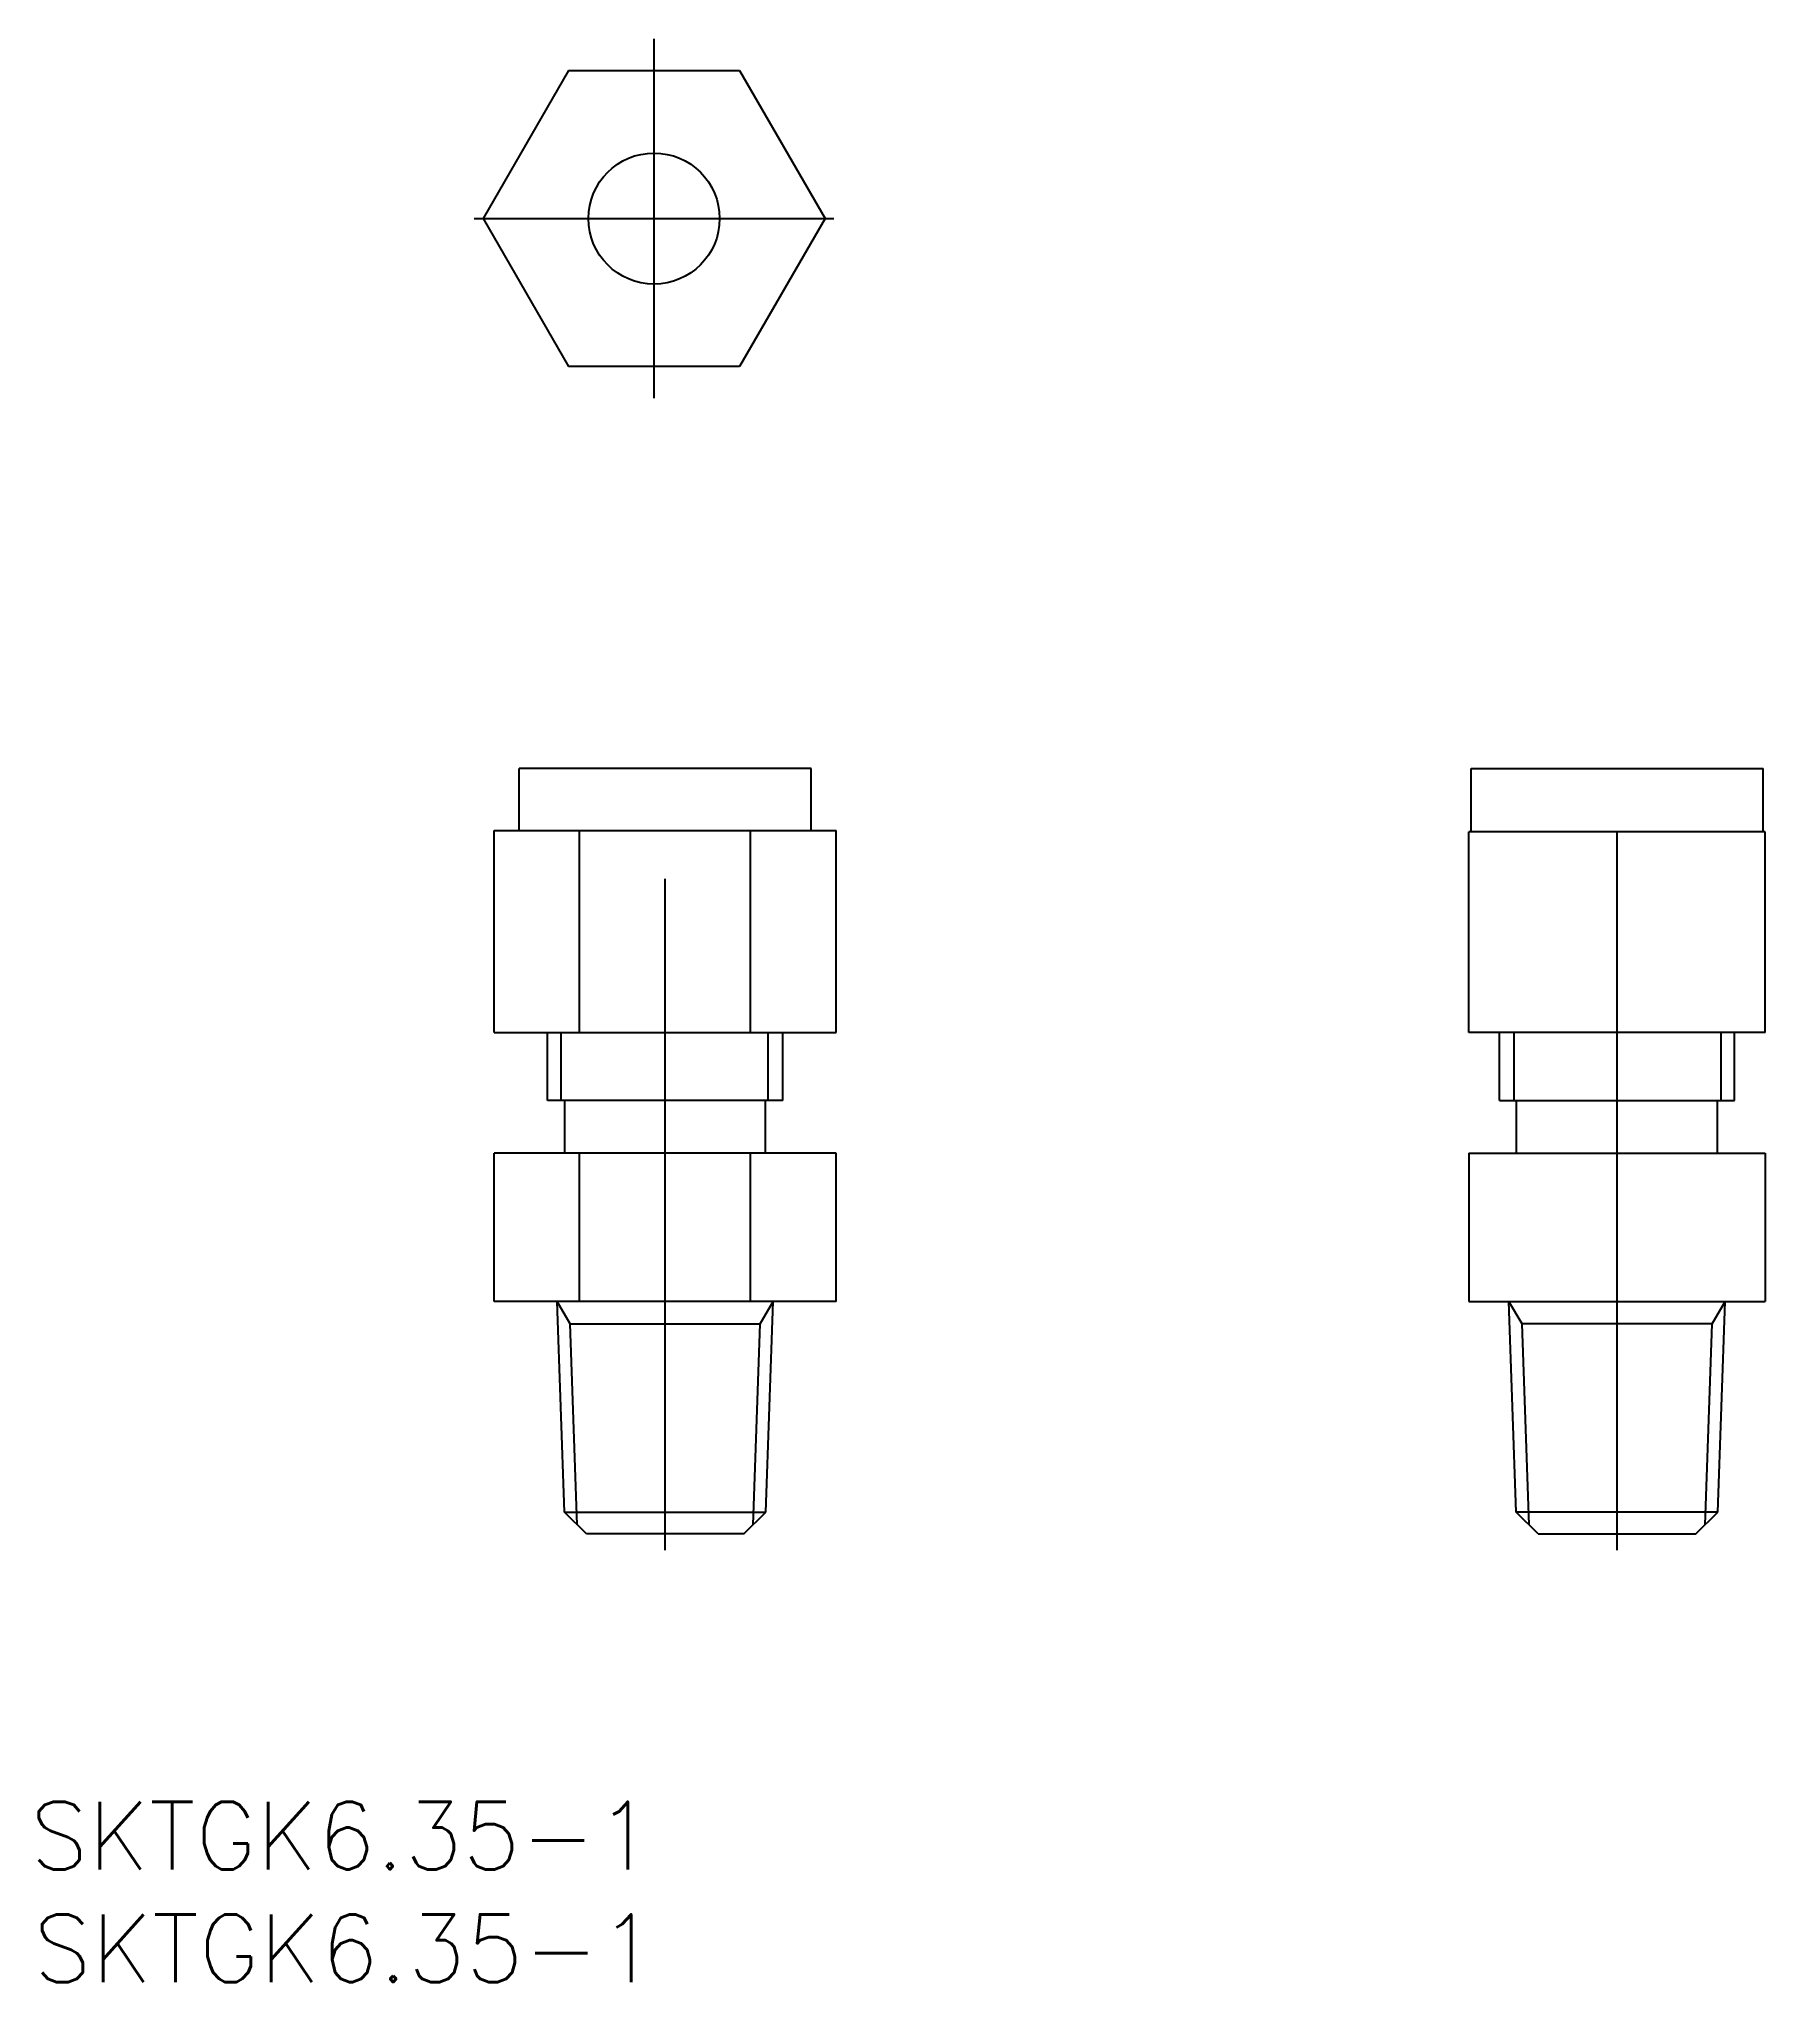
# Model space of a CAD drawing. Extents: x -29.6 to 52, y -25.2 to 66.7.
import ezdxf

# ---------------------------------------------------------------- set-up
doc = ezdxf.new("R2010")
doc.units = 0
doc.linetypes.add('CENTER', pattern=[50.8, 31.75, -6.35, 6.35, -6.35])
doc.layers.get('0').update_dxf_attribs({"linetype": 'CONTINUOUS'})
doc.layers.add('CENTER', color=1, linetype='CENTER')
doc.styles.get("Standard").update_dxf_attribs({"font": 'txt.shx', "bigfont": '@extfont2.shx'})

msp = doc.modelspace()

# ---------------------------------------------------------------- linework, layer by layer
at = {"color": 7, "linetype": 'CONTINUOUS'}
for p, q in [((-4.566452, 65.236486), (-8.607904, 58.236486)), ((-4.566452, 65.236486), (3.516452, 65.236486)), ((3.516452, 65.236486), (7.557904, 58.236486)), ((-8.607904, 58.236486), (-4.566452, 51.236486)), ((7.557904, 58.236486), (3.516452, 51.236486)), ((3.516452, 51.236486), (-4.566452, 51.236486)), ((6.9, 32.236486), (-6.9, 32.236486)), ((-6.9, 29.294222), (-6.9, 32.236486)), ((6.9, 29.294222), (6.9, 32.236486)), ((38.099999, 32.236486), (51.900001, 32.236486)), ((38.099999, 29.236487), (38.099999, 32.236486)), ((51.900001, 29.236487), (51.900001, 32.236486)), ((-8.082903, 19.736485), (-8.082903, 29.294222)), ((-8.082903, 29.294222), (8.082904, 29.294222)), ((-4.041451, 19.736485), (-4.041451, 29.294222)), ((4.041451, 19.736485), (4.041451, 29.294222)), ((8.082904, 19.736485), (8.082904, 29.294222)), ((52, 29.236487), (38, 29.236487)), ((38, 19.736487), (38, 29.236487)), ((45, 19.736487), (45, 29.236487)), ((52, 19.736487), (52, 29.236487)), ((-8.082903, 19.736485), (8.082904, 19.736485)), ((-5.556, 16.529999), (-5.556, 19.736485)), ((5.556, 16.529999), (5.556, 19.736485)), ((52, 19.736487), (38, 19.736487)), ((39.444, 16.529999), (39.444, 19.736485)), ((50.556, 16.529999), (50.556, 19.736485)), ((5.556, 16.529999), (-5.556, 16.529999)), ((-4.75, 14.029999), (-4.75, 16.529999)), ((4.75, 14.029999), (4.75, 16.529999)), ((39.444, 16.529999), (50.556, 16.529999)), ((40.25, 14.029999), (40.25, 16.529999)), ((49.75, 14.029999), (49.75, 16.529999)), ((-8.082905, 7.029999), (-8.082905, 14.029999)), ((8.082903, 14.029999), (-8.082905, 14.029999)), ((-4.041451, 7.029999), (-4.041451, 14.029999)), ((4.041451, 7.029999), (4.041451, 14.029999)), ((8.082903, 7.029999), (8.082903, 14.029999)), ((38, 14.029999), (38, 7.029999)), ((38.000001, 14.029999), (52.000001, 14.029999)), ((45, 7.029999), (45, 14.029999)), ((52, 14.029999), (52, 7.029999)), ((8.082903, 7.029999), (-8.082905, 7.029999)), ((-4.76155, -2.933817), (-5.109494, 7.029999)), ((-4.49109, 5.958892), (-5.109494, 7.029999)), ((4.491089, 5.958892), (5.109492, 7.029999)), ((4.761549, -2.933816), (5.109493, 7.029999)), ((38.000001, 7.029999), (52.000002, 7.029999)), ((40.238451, -2.933816), (39.890507, 7.029999)), ((40.508911, 5.958892), (39.890508, 7.029999)), ((49.49109, 5.958892), (50.109494, 7.029999)), ((49.76155, -2.933817), (50.109494, 7.029999)), ((-3.725365, -3.970001), (-4.761549, -2.933816)), ((3.725364, -3.970002), (4.761549, -2.933816)), ((41.274636, -3.970002), (40.238451, -2.933816)), ((48.725365, -3.970001), (49.761549, -2.933816)), ((3.725365, -3.97), (-3.725366, -3.97)), ((41.274635, -3.97), (48.725366, -3.97))]:
    msp.add_line(p, q, dxfattribs=at)
at = {"color": 3, "linetype": 'CONTINUOUS'}
for p, q in [((-4.92, 16.529999), (-4.92, 19.736485)), ((4.868999, 16.529999), (4.868999, 19.736485)), ((40.131001, 16.529999), (40.131001, 19.736485)), ((49.92, 16.529999), (49.92, 19.736485)), ((-4.159526, -3.535841), (-4.491089, 5.958892)), ((-4.491089, 5.958892), (4.491088, 5.958892)), ((4.159525, -3.535838), (4.491088, 5.958892)), ((49.491089, 5.958892), (40.508912, 5.958892)), ((40.840475, -3.535838), (40.508912, 5.958892)), ((49.159526, -3.535841), (49.491089, 5.958892)), ((-4.76155, -2.933816), (4.761549, -2.933816)), ((49.76155, -2.933816), (40.238451, -2.933816))]:
    msp.add_line(p, q, dxfattribs=at)
at = {"color": 7, "linetype": 'CONTINUOUS'}
msp.add_circle((-0.525, 58.236486), 3.1, dxfattribs=at)
at = {"layer": 'CENTER', "color": 1, "linetype": 'CENTER'}
for p, q in [((-0.525, 49.736486), (-0.525, 66.736486)), ((-9.025, 58.236486), (7.975, 58.236486)), ((0, -4.736907), (0, 33.111432)), ((45, -4.736907), (45, 33.111432))]:
    msp.add_line(p, q, dxfattribs=at)

# ---------------------------------------------------------------- texts
at = {"color": 7, "linetype": 'CONTINUOUS'}
for p in [(-30.017443, -19.836084), (-29.86506, -25.167189)]:
    msp.add_text('SKTGK6.35-1', height=3.2, dxfattribs=at).set_placement(p)

doc.saveas('drawing.dxf')
